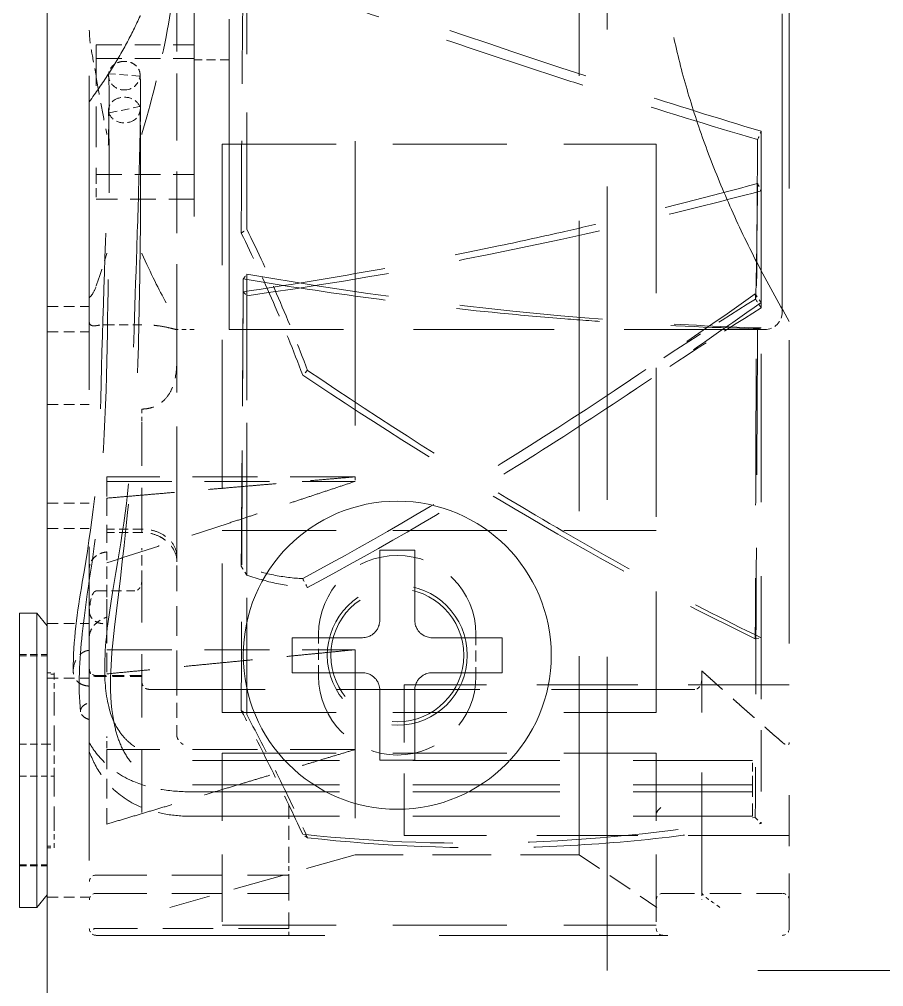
# Model space of a CAD drawing. Header units: millimetres. Extents: x 24 to 1656, y 24 to 1164.
# Drawn here: x 707.84 to 732.54, y 428.6 to 456.23 of the extents above; entities that cross this region are included whole.
import ezdxf

# ---------------------------------------------------------------- set-up
doc = ezdxf.new("R2010")
doc.units = ezdxf.units.MM
doc.header["$LTSCALE"] = 4
doc.linetypes.add('HIDDEN', pattern=[9.525, 6.35, -3.175])
doc.layers.add('가는파선_A3', color=7, linetype='HIDDEN', lineweight=13, true_color=0x008000)
doc.layers.add('굵은실선_A3', color=7, linetype='Continuous', lineweight=18)

msp = doc.modelspace()

# ---------------------------------------------------------------- linework, layer by layer
at = {"layer": '가는파선_A3', "ltscale": 0.352581}
msp.add_line((724.643, 429.066), (724.643, 549.966), dxfattribs=at)
at = {"layer": '가는파선_A3', "ltscale": 0.353018}
msp.add_line((709.843, 548.766), (709.843, 414.266), dxfattribs=at)
at = {"layer": '가는파선_A3', "ltscale": 0.326292}
msp.add_line((723.843, 487.766), (723.843, 432.366), dxfattribs=at)
at = {"layer": '가는파선_A3', "ltscale": 0.341207}
msp.add_line((729.843, 486.066), (729.843, 434.066), dxfattribs=at)
at = {"layer": '가는파선_A3', "ltscale": 0.319602}
msp.add_line((717.443, 477.101), (717.443, 443.161), dxfattribs=at)
at = {"layer": '가는파선_A3', "ltscale": 0.349066}
for p, q in [((712.843, 472.766), (712.843, 447.366)), ((713.843, 447.366), (713.843, 472.766))]:
    msp.add_line(p, q, dxfattribs=at)
at = {"layer": '가는파선_A3', "ltscale": 0.335323}
msp.add_line((729.643, 447.866), (729.643, 472.266), dxfattribs=at)
at = {"layer": '가는파선_A3', "ltscale": 0.049529}
msp.add_line((712.343, 458.449), (712.343, 453.927), dxfattribs=at)
at = {"layer": '가는파선_A3', "ltscale": 0.131213}
for p, q in [((714.343, 450.233), (714.343, 457.94)), ((714.343, 436.371), (714.343, 448.952)), ((714.343, 440.353), (714.343, 448.333))]:
    msp.add_line(p, q, dxfattribs=at)
at = {"layer": '가는파선_A3', "ltscale": 0.028833}
for p, q in [((710.043, 455.495), (712.843, 455.495)), ((710.043, 455.104), (712.843, 455.104)), ((710.043, 451.793), (712.843, 451.793)), ((712.843, 451.086), (710.043, 451.086))]:
    msp.add_line(p, q, dxfattribs=at)
at = {"layer": '가는파선_A3', "ltscale": 0.046038}
msp.add_line((710.043, 455.495), (710.043, 451.793), dxfattribs=at)
at = {"layer": '가는파선_A3', "ltscale": 0.010233}
for p, q in [((713.843, 455.066), (712.843, 455.066)), ((710.043, 451.793), (710.043, 451.086)), ((711.343, 447.505), (710.343, 447.505)), ((711.343, 441.67), (710.343, 441.67)), ((711.343, 441.572), (710.343, 441.572))]:
    msp.add_line(p, q, dxfattribs=at)
at = {"layer": '가는파선_A3', "ltscale": 0.0092}
for p, q in [((711.291, 454.606), (710.395, 454.672)), ((710.406, 453.554), (711.28, 453.735))]:
    msp.add_line(p, q, dxfattribs=at)
at = {"layer": '가는파선_A3', "ltscale": 0.069496}
msp.add_line((712.343, 447.47), (712.343, 453.927), dxfattribs=at)
at = {"layer": '가는파선_A3', "ltscale": 0.128034}
for p, q in [((713.643, 452.663), (726.043, 452.663)), ((713.643, 441.632), (726.043, 441.632)), ((713.643, 436.43), (726.043, 436.43)), ((713.643, 435.268), (726.043, 435.268)), ((713.643, 430.359), (726.043, 430.359))]:
    msp.add_line(p, q, dxfattribs=at)
at = {"layer": '가는파선_A3', "ltscale": 0.167638}
for p, q in [((713.643, 436.43), (713.643, 452.663)), ((726.043, 452.663), (726.043, 436.43))]:
    msp.add_line(p, q, dxfattribs=at)
at = {"layer": '가는파선_A3', "ltscale": 0.003}
for p, q in [((728.875, 448.386), (729.04, 448.138)), ((728.875, 438.535), (729.04, 438.564)), ((728.875, 433.433), (729.04, 433.257))]:
    msp.add_line(p, q, dxfattribs=at)
at = {"layer": '가는파선_A3', "ltscale": 0.0123}
for p, q in [((708.643, 448.027), (709.843, 448.027)), ((708.643, 447.302), (709.843, 447.302)), ((708.643, 445.223), (709.843, 445.223)), ((708.643, 442.41), (709.843, 442.41)), ((708.643, 441.684), (709.843, 441.684)), ((708.643, 438.973), (709.843, 438.973)), ((716.393, 437.466), (716.393, 438.666)), ((720.893, 438.666), (720.893, 437.466)), ((708.643, 437.41), (709.843, 437.41)), ((708.643, 431.16), (709.843, 431.16))]:
    msp.add_line(p, q, dxfattribs=at)
at = {"layer": '가는파선_A3', "ltscale": 0.005134}
msp.add_line((712.843, 447.366), (712.336, 447.366), dxfattribs=at)
at = {"layer": '가는파선_A3', "ltscale": 0.013817}
msp.add_line((712.343, 447.47), (712.343, 447.369), dxfattribs=at)
at = {"layer": '가는파선_A3', "ltscale": 0.070945}
msp.add_line((712.343, 447.369), (712.343, 444.915), dxfattribs=at)
at = {"layer": '가는파선_A3', "ltscale": 0.158}
msp.add_line((729.143, 447.366), (713.843, 447.366), dxfattribs=at)
at = {"layer": '가는파선_A3', "ltscale": 0.00463}
msp.add_line((711.343, 445.096), (711.343, 444.736), dxfattribs=at)
at = {"layer": '가는파선_A3', "ltscale": 0.146159}
msp.add_line((712.343, 440.888), (712.343, 444.915), dxfattribs=at)
at = {"layer": '가는파선_A3', "ltscale": 0.049576}
msp.add_line((711.343, 444.736), (711.343, 441.127), dxfattribs=at)
at = {"layer": '가는파선_A3', "ltscale": 0.073267}
for p, q in [((717.443, 443.161), (710.343, 443.161)), ((710.343, 443.032), (717.443, 443.032)), ((710.343, 438.224), (717.443, 438.224)), ((717.443, 435.374), (710.343, 435.374))]:
    msp.add_line(p, q, dxfattribs=at)
at = {"layer": '가는파선_A3', "ltscale": 0.022033}
for p, q in [((710.343, 443.161), (710.343, 442.552)), ((710.343, 435.374), (710.343, 433.243))]:
    msp.add_line(p, q, dxfattribs=at)
at = {"layer": '가는파선_A3', "ltscale": 0.001597}
msp.add_line((717.443, 443.161), (717.443, 443.032), dxfattribs=at)
at = {"layer": '가는파선_A3', "ltscale": 0.020058}
msp.add_line((710.343, 442.552), (710.343, 441.015), dxfattribs=at)
at = {"layer": '가는파선_A3', "ltscale": 0.013792}
msp.add_line((710.343, 439.726), (710.343, 441.015), dxfattribs=at)
at = {"layer": '가는파선_A3', "ltscale": 0.011512}
msp.add_line((711.343, 440.191), (711.343, 441.127), dxfattribs=at)
at = {"layer": '가는파선_A3', "ltscale": 0.005767}
msp.add_line((712.343, 440.485), (712.343, 440.888), dxfattribs=at)
at = {"layer": '가는파선_A3', "ltscale": 0.033478}
msp.add_line((712.343, 437.346), (712.343, 440.485), dxfattribs=at)
at = {"layer": '가는파선_A3', "ltscale": 0.071232}
msp.add_line((711.343, 433.573), (711.343, 440.191), dxfattribs=at)
at = {"layer": '가는파선_A3', "ltscale": 0.011267}
msp.add_line((710.043, 439.901), (711.143, 439.901), dxfattribs=at)
at = {"layer": '가는파선_A3', "ltscale": 0.027514}
msp.add_line((710.343, 438.966), (710.343, 439.726), dxfattribs=at)
at = {"layer": '가는파선_A3', "ltscale": 0.021731}
msp.add_line((710.343, 438.966), (710.343, 437.533), dxfattribs=at)
at = {"layer": '가는파선_A3', "ltscale": 0.18949}
msp.add_line((717.443, 438.224), (717.443, 432.366), dxfattribs=at)
at = {"layer": '가는파선_A3', "ltscale": 0.008167}
for p, q in [((707.843, 438.086), (708.643, 438.086)), ((707.843, 438.051), (708.643, 438.051)), ((707.843, 435.524), (708.643, 435.524)), ((707.843, 434.609), (708.643, 434.609)), ((707.843, 432.082), (708.643, 432.082)), ((707.843, 432.047), (708.643, 432.047))]:
    msp.add_line(p, q, dxfattribs=at)
at = {"layer": '가는파선_A3', "ltscale": 0.134805}
msp.add_line((727.343, 431.29), (727.343, 437.622), dxfattribs=at)
at = {"layer": '가는파선_A3', "ltscale": 0.001967}
for p, q in [((708.643, 437.566), (708.843, 437.566)), ((708.843, 437.524), (708.643, 437.524)), ((708.643, 435.524), (708.843, 435.524)), ((708.843, 434.609), (708.643, 434.609)), ((708.643, 432.609), (708.843, 432.609)), ((708.643, 432.566), (708.843, 432.566))]:
    msp.add_line(p, q, dxfattribs=at)
at = {"layer": '가는파선_A3', "ltscale": 0.004654}
for p, q in [((708.843, 437.524), (708.843, 437.566)), ((708.843, 432.566), (708.843, 432.609))]:
    msp.add_line(p, q, dxfattribs=at)
at = {"layer": '가는파선_A3', "ltscale": 0.006104}
for p, q in [((708.843, 437.524), (708.843, 436.924)), ((708.843, 433.209), (708.843, 432.609))]:
    msp.add_line(p, q, dxfattribs=at)
at = {"layer": '가는파선_A3', "ltscale": 0.013333}
msp.add_line((711.343, 437.487), (710.043, 437.487), dxfattribs=at)
at = {"layer": '가는파선_A3'}
msp.add_line((710.055, 437.457), (710.055, 437.457), dxfattribs=at)
at = {"layer": '가는파선_A3', "ltscale": 0.013205}
msp.add_line((711.343, 437.457), (710.055, 437.457), dxfattribs=at)
at = {"layer": '가는파선_A3', "ltscale": 0.016763}
msp.add_line((712.343, 437.346), (712.343, 435.782), dxfattribs=at)
at = {"layer": '가는파선_A3', "ltscale": 0.1611}
msp.add_line((727.143, 437.092), (711.543, 437.092), dxfattribs=at)
at = {"layer": '가는파선_A3', "ltscale": 0.069696}
msp.add_line((718.843, 432.916), (718.843, 437.216), dxfattribs=at)
at = {"layer": '가는파선_A3', "ltscale": 0.113567}
for p, q in [((729.843, 437.216), (718.843, 437.216)), ((729.843, 432.916), (718.843, 432.916))]:
    msp.add_line(p, q, dxfattribs=at)
at = {"layer": '가는파선_A3', "ltscale": 0.022624}
for p, q in [((708.843, 436.924), (708.843, 435.524)), ((708.843, 434.609), (708.843, 433.209))]:
    msp.add_line(p, q, dxfattribs=at)
at = {"layer": '가는파선_A3', "ltscale": 0.002748}
msp.add_line((710.343, 435.51), (710.343, 435.744), dxfattribs=at)
at = {"layer": '가는파선_A3', "ltscale": 0.009408}
msp.add_line((708.843, 434.609), (708.843, 435.524), dxfattribs=at)
at = {"layer": '가는파선_A3', "ltscale": 0.002957}
msp.add_line((710.343, 435.51), (710.343, 435.374), dxfattribs=at)
at = {"layer": '가는파선_A3', "ltscale": 0.07591}
for p, q in [((713.643, 435.268), (713.643, 430.066)), ((726.043, 435.268), (726.043, 430.066))]:
    msp.add_line(p, q, dxfattribs=at)
at = {"layer": '가는파선_A3', "ltscale": 0.165234}
for p, q in [((712.793, 435.064), (728.793, 435.064)), ((712.793, 434.366), (728.793, 434.366)), ((712.793, 434.164), (728.793, 434.164)), ((712.793, 433.466), (728.793, 433.466))]:
    msp.add_line(p, q, dxfattribs=at)
at = {"layer": '가는파선_A3', "ltscale": 0.009911}
msp.add_line((728.793, 434.366), (728.793, 435.064), dxfattribs=at)
at = {"layer": '가는파선_A3', "ltscale": 0.014508}
msp.add_line((728.793, 433.466), (728.793, 434.366), dxfattribs=at)
at = {"layer": '가는파선_A3', "ltscale": 0.06158}
msp.add_line((729.843, 430.266), (729.843, 434.066), dxfattribs=at)
at = {"layer": '가는파선_A3', "ltscale": 0.015595}
msp.add_line((715.543, 433.785), (715.543, 432.266), dxfattribs=at)
at = {"layer": '가는파선_A3', "ltscale": 0.002087}
msp.add_line((726.102, 433.644), (726.243, 433.785), dxfattribs=at)
at = {"layer": '가는파선_A3', "ltscale": 0.056841}
msp.add_line((717.443, 432.366), (712.141, 430.866), dxfattribs=at)
at = {"layer": '가는파선_A3', "ltscale": 0.066033}
msp.add_line((723.843, 432.366), (717.443, 432.366), dxfattribs=at)
at = {"layer": '가는파선_A3', "ltscale": 0.027605}
msp.add_line((723.843, 432.366), (726.065, 430.866), dxfattribs=at)
at = {"layer": '가는파선_A3', "ltscale": 0.005048}
msp.add_line((715.543, 432.266), (715.543, 431.789), dxfattribs=at)
at = {"layer": '가는파선_A3', "ltscale": 0.056733}
for p, q in [((710.043, 431.789), (715.543, 431.789)), ((710.043, 431.266), (715.543, 431.266)), ((715.543, 430.266), (710.043, 430.266))]:
    msp.add_line(p, q, dxfattribs=at)
at = {"layer": '가는파선_A3', "ltscale": 0.001134}
msp.add_line((715.543, 431.754), (715.543, 431.789), dxfattribs=at)
at = {"layer": '가는파선_A3', "ltscale": 0.027236}
msp.add_line((715.543, 431.754), (715.543, 430.266), dxfattribs=at)
at = {"layer": '가는파선_A3', "ltscale": 0.035033}
msp.add_line((726.243, 431.266), (729.643, 431.266), dxfattribs=at)
at = {"layer": '가는파선_A3', "ltscale": 0.002031}
msp.add_line((727.343, 431.29), (727.343, 431.084), dxfattribs=at)
at = {"layer": '가는파선_A3', "ltscale": 0.003146}
msp.add_line((715.543, 430.066), (715.543, 430.266), dxfattribs=at)
at = {"layer": '가는파선_A3', "ltscale": 0.257218}
msp.add_line((710.043, 430.066), (729.643, 430.066), dxfattribs=at)
at = {"layer": '가는파선_A3', "ltscale": 0.33902}
msp.add_line((1034.643, 429.066), (724.643, 429.066), dxfattribs=at)
at = {"layer": '가는파선_A3', "ltscale": 0.129753}
msp.add_circle((718.643, 438.066), 2, dxfattribs=at)
at = {"layer": '가는파선_A3', "ltscale": 0.12326}
msp.add_circle((718.643, 438.066), 1.9, dxfattribs=at)
at = {"layer": '가는파선_A3', "ltscale": 0.008016}
msp.add_arc((729.143, 447.866), 0.5, 270, 0, dxfattribs=at)
at = {"layer": '가는파선_A3', "ltscale": 0.072942}
for centre, start, end in [((718.643, 438.666), 0, 180), ((718.643, 437.466), 180, 0)]:
    msp.add_arc(centre, 2.25, start, end, dxfattribs=at)
at = {"layer": '가는파선_A3', "ltscale": 0.003146}
for centre, start, end in [((710.043, 437.687), 180, 270), ((710.043, 431.589), 90, 180), ((710.043, 431.066), 90, 180), ((726.243, 431.066), 90, 180), ((729.643, 431.066), 0, 90), ((710.043, 430.266), 180, 270), ((726.243, 430.266), 180, 270), ((729.643, 430.266), 270, 0)]:
    msp.add_arc(centre, 0.2, start, end, dxfattribs=at)
at = {"layer": '가는파선_A3', "ltscale": 0.002087}
msp.add_arc((726.243, 433.503), 0.2, 135, 180, dxfattribs=at)
at = {"layer": '가는파선_A3', "ltscale": 0.007962}
msp.add_ellipse((710.843, 454.639), major_axis=(-0.448, -0.039), ratio=0.955146, start_param=6.115553, end_param=7.849336, dxfattribs=at)
at = {"layer": '가는파선_A3', "ltscale": 0.006446}
msp.add_ellipse((710.843, 454.639), major_axis=(0.448, 0.039), ratio=0.955146, start_param=4.707743, end_param=6.115553, dxfattribs=at)
at = {"layer": '가는파선_A3', "ltscale": 0.00587}
msp.add_ellipse((710.843, 453.644), major_axis=(-0.45, -0.01), ratio=0.797002, start_param=5.225991, end_param=6.509804, dxfattribs=at)
at = {"layer": '가는파선_A3', "ltscale": 0.008539}
msp.add_ellipse((710.843, 453.644), major_axis=(0.45, 0.01), ratio=0.797002, start_param=0.226619, end_param=2.084399, dxfattribs=at)
at = {"layer": '가는파선_A3', "ltscale": 0.005876}
msp.add_ellipse((710.843, 453.644), major_axis=(0.45, -0.001), ratio=0.830423, start_param=5.245758, end_param=6.529854, dxfattribs=at)
at = {"layer": '가는파선_A3', "ltscale": 0.008545}
msp.add_ellipse((710.843, 453.644), major_axis=(0.45, -0.001), ratio=0.830313, start_param=3.389209, end_param=5.247091, dxfattribs=at)
at = {"layer": '가는파선_A3', "ltscale": 0.003079}
for centre, major_axis, ratio, start_param, end_param in [((726.362, 461.326), (-2.208, -13.722), 0.343754, 0.955846, 0.977983), ((726.362, 460.032), (-5.131, 12.916), 0.068966, 2.260685, 2.282822), ((726.362, 461.048), (2.588, -13.655), 0.330975, 6.281099, 6.303237)]:
    msp.add_ellipse(centre, major_axis=major_axis, ratio=ratio, start_param=start_param, end_param=end_param, dxfattribs=at)
at = {"layer": '가는파선_A3'}
msp.add_ellipse((710.044, 437.664), major_axis=(-0.193, -0.053), ratio=0.972567, start_param=0.000002, end_param=0.000536, dxfattribs=at)
at = {"layer": '가는파선_A3', "ltscale": 0.000313318}
msp.add_ellipse((712.543, 435.782), major_axis=(0.2, 0.001), ratio=0.978228, start_param=3.136085, end_param=3.332166, dxfattribs=at)
at = {"layer": '가는파선_A3', "ltscale": 0.346011}
msp.add_rational_spline([(729.843, 447.6), (722.591, 460.066), (729.843, 472.533)], [1.01107551201, 1.09937148995, 1.01107551201], degree=2, dxfattribs=at)
at = {"layer": '가는파선_A3', "ltscale": 0.138827}
msp.add_rational_spline([(709.843, 466.262), (714.388, 460.066), (709.843, 453.871)], [1.00479622048, 1.02716325963, 1.00479622048], degree=2, dxfattribs=at)
at = {"layer": '가는파선_A3', "ltscale": 0.062299}
for points in [[(711.343, 452.942), (711.344, 452.946), (711.346, 452.951), (711.594, 453.815), (711.843, 454.744), (712.23, 456.708), (712.343, 457.634), (712.343, 458.449)], [(711.343, 449.553), (711.344, 449.55), (711.346, 449.547), (711.594, 448.963), (711.843, 448.489), (712.23, 447.774), (712.343, 447.575), (712.343, 447.47)]]:
    msp.add_open_spline(points, degree=3, knots=[-0.4922515, -0.4922515, -0.4922515, -0.4922515, -0.4908751, -0.4908751, -0.2462525, -0.2462525, 0, 0, 0, 0], dxfattribs=at)
at = {"layer": '가는파선_A3', "ltscale": 0.161421}
for points in [[(714.343, 457.94), (718.016, 456.619), (721.748, 455.345), (725.368, 454.175), (726.581, 453.783), (727.808, 453.4), (729.04, 453.03)], [(714.343, 448.333), (718.016, 448.845), (721.748, 449.551), (725.368, 450.409), (726.581, 450.696), (727.808, 451.002), (729.04, 451.325)], [(714.343, 448.952), (718.016, 448.303), (721.748, 447.848), (725.368, 447.597), (726.581, 447.513), (727.808, 447.452), (729.04, 447.413)]]:
    msp.add_open_spline(points, degree=3, knots=[0.000007, 0.000007, 0.000007, 0.000007, 1.172845, 1.172845, 1.172845, 1.565735, 1.565735, 1.565735, 1.565735], dxfattribs=at)
at = {"layer": '가는파선_A3', "ltscale": 0.128561}
for points in [[(714.243, 457.654), (714.24, 457.482), (714.237, 457.3), (714.234, 457.109), (714.234, 457.065), (714.233, 457.021), (714.233, 456.976), (714.231, 456.825), (714.229, 456.669), (714.227, 456.506), (714.225, 456.298), (714.222, 456.08), (714.22, 455.853), (714.22, 455.824), (714.22, 455.794), (714.219, 455.765), (714.217, 455.535), (714.215, 455.296), (714.213, 455.049), (714.211, 454.865), (714.21, 454.676), (714.208, 454.482), (714.206, 454.234), (714.205, 453.979), (714.203, 453.716), (714.202, 453.582), (714.201, 453.446), (714.2, 453.308), (714.199, 453.157), (714.198, 453.004), (714.198, 452.849), (714.197, 452.724), (714.196, 452.598), (714.195, 452.47), (714.194, 452.188), (714.192, 451.899), (714.191, 451.604), (714.19, 451.316), (714.189, 451.022), (714.187, 450.723), (714.187, 450.627), (714.187, 450.53), (714.186, 450.433), (714.186, 450.33), (714.185, 450.226), (714.185, 450.121)], [(714.243, 448.814), (714.24, 448.402), (714.237, 447.987), (714.234, 447.569), (714.234, 447.474), (714.233, 447.378), (714.233, 447.282), (714.231, 446.959), (714.229, 446.635), (714.227, 446.31), (714.225, 445.891), (714.222, 445.471), (714.22, 445.049), (714.22, 444.995), (714.22, 444.94), (714.219, 444.886), (714.217, 444.462), (714.215, 444.038), (714.213, 443.613), (714.211, 443.297), (714.21, 442.98), (714.208, 442.663), (714.206, 442.258), (714.205, 441.852), (714.203, 441.446), (714.202, 441.239), (714.201, 441.032), (714.2, 440.826), (714.199, 440.6), (714.198, 440.374), (714.198, 440.148), (714.197, 439.966), (714.196, 439.785), (714.195, 439.603), (714.194, 439.203), (714.192, 438.803), (714.191, 438.405), (714.19, 438.018), (714.189, 437.631), (714.187, 437.247), (714.187, 437.124), (714.187, 437.001), (714.186, 436.878), (714.186, 436.747), (714.185, 436.616), (714.185, 436.486)], [(714.243, 448.447), (714.24, 448.105), (714.237, 447.769), (714.234, 447.44), (714.234, 447.365), (714.233, 447.29), (714.233, 447.215), (714.231, 446.963), (714.229, 446.716), (714.227, 446.472), (714.225, 446.159), (714.222, 445.852), (714.22, 445.553), (714.22, 445.515), (714.22, 445.477), (714.219, 445.438), (714.217, 445.14), (714.215, 444.85), (714.213, 444.567), (714.211, 444.357), (714.21, 444.151), (714.208, 443.949), (714.206, 443.691), (714.205, 443.441), (714.203, 443.198), (714.202, 443.074), (714.201, 442.952), (714.2, 442.832), (714.199, 442.701), (714.198, 442.572), (714.198, 442.446), (714.197, 442.344), (714.196, 442.244), (714.195, 442.146), (714.194, 441.929), (714.192, 441.719), (714.191, 441.518), (714.19, 441.323), (714.189, 441.135), (714.187, 440.955), (714.187, 440.897), (714.187, 440.84), (714.186, 440.784), (714.186, 440.724), (714.185, 440.665), (714.185, 440.608)]]:
    msp.add_open_spline(points, degree=3, knots=[0, 0, 0, 0, 0.102801, 0.102801, 0.102801, 0.126379, 0.126379, 0.126379, 0.205728, 0.205728, 0.205728, 0.307942, 0.307942, 0.307942, 0.321123, 0.321123, 0.321123, 0.423691, 0.423691, 0.423691, 0.5, 0.5, 0.5, 0.597791, 0.597791, 0.597791, 0.647652, 0.647652, 0.647652, 0.702196, 0.702196, 0.702196, 0.746152, 0.746152, 0.746152, 0.843098, 0.843098, 0.843098, 0.937528, 0.937528, 0.937528, 0.967779, 0.967779, 0.967779, 1, 1, 1, 1], dxfattribs=at)
at = {"layer": '가는파선_A3', "ltscale": 0.161432}
for points, knots in [([(714.243, 457.654), (715.46, 457.218), (716.681, 456.789), (719.128, 455.944), (720.359, 455.527), (722.202, 454.914), (722.817, 454.712), (723.891, 454.362), (724.349, 454.214), (726.176, 453.627), (727.55, 453.201), (728.941, 452.79)], [0.000003, 0.000003, 0.000003, 0.000003, 0.3888, 0.3888, 0.780441, 0.780441, 0.976683, 0.976683, 1.123058, 1.123058, 1.56088, 1.56088, 1.56088, 1.56088]), ([(714.243, 448.447), (715.46, 448.626), (716.681, 448.826), (719.128, 449.265), (720.359, 449.505), (722.202, 449.894), (722.817, 450.029), (723.891, 450.273), (724.349, 450.379), (726.176, 450.816), (727.55, 451.166), (728.941, 451.538)], [0.000003, 0.000003, 0.000003, 0.000003, 0.388799, 0.388799, 0.780441, 0.780441, 0.976683, 0.976683, 1.123058, 1.123058, 1.56088, 1.56088, 1.56088, 1.56088]), ([(714.243, 448.814), (715.46, 448.608), (716.681, 448.424), (719.128, 448.098), (720.359, 447.956), (722.202, 447.777), (722.817, 447.723), (723.891, 447.638), (724.349, 447.604), (726.176, 447.484), (727.55, 447.423), (728.941, 447.392)], [0.000003, 0.000003, 0.000003, 0.000003, 0.3888, 0.3888, 0.780441, 0.780441, 0.976683, 0.976683, 1.123058, 1.123058, 1.56088, 1.56088, 1.56088, 1.56088])]:
    msp.add_open_spline(points, degree=3, knots=knots, dxfattribs=at)
at = {"layer": '가는파선_A3', "ltscale": 0.0146}
for points, knots in [([(709.843, 455.918), (709.843, 455.915), (709.843, 455.913), (709.844, 455.714), (709.87, 455.521), (709.947, 455.088), (709.998, 454.853), (710.043, 454.566)], [-0.1932386, -0.1932386, -0.1932386, -0.1932386, -0.1921194, -0.1921194, -0.0966175, -0.0966175, -0.000001, -0.000001, -0.000001, -0.000001]), ([(709.843, 448.275), (709.843, 448.275), (709.843, 448.275), (709.844, 448.283), (709.87, 448.3), (709.947, 448.399), (709.998, 448.481), (710.043, 448.619)], [-0.1932387, -0.1932387, -0.1932387, -0.1932387, -0.1921195, -0.1921195, -0.096617, -0.096617, -0.000001, -0.000001, -0.000001, -0.000001])]:
    msp.add_open_spline(points, degree=3, knots=knots, dxfattribs=at)
at = {"layer": '가는파선_A3', "ltscale": 0.00659}
msp.add_open_spline([(710.811, 455.025), (710.757, 455.022), (710.705, 455.01), (710.607, 454.971), (710.563, 454.944), (710.49, 454.881), (710.461, 454.846), (710.415, 454.765), (710.4, 454.719), (710.395, 454.672)], degree=3, knots=[-0.06495932, -0.06495932, -0.06495932, -0.06495932, -0.04872693, -0.04872693, -0.03245802, -0.03245802, -0.01706954, -0.01706954, 0, 0, 0, 0], dxfattribs=at)
at = {"layer": '가는파선_A3', "ltscale": 0.008107}
msp.add_open_spline([(711.291, 454.606), (711.294, 454.636), (711.294, 454.666), (711.284, 454.724), (711.276, 454.753), (711.242, 454.828), (711.21, 454.872), (711.131, 454.942), (711.088, 454.969), (711, 455.005), (710.959, 455.016), (710.881, 455.026), (710.846, 455.027), (710.811, 455.025)], degree=3, knots=[-0.0795496, -0.0795496, -0.0795496, -0.0795496, -0.06879219, -0.06879219, -0.05818316, -0.05818316, -0.03981114, -0.03981114, -0.02353062, -0.02353062, -0.01056182, -0.01056182, -0.000001, -0.000001, -0.000001, -0.000001], dxfattribs=at)
at = {"layer": '가는파선_A3', "ltscale": 0.197655}
msp.add_open_spline([(709.383, 437.622), (709.376, 438.471), (709.501, 439.316), (709.913, 441.741), (710.13, 443.312), (710.205, 447.327), (710.309, 449.805), (710.384, 452.518), (710.396, 453.027), (710.407, 453.721), (710.409, 453.949), (710.407, 454.243), (710.406, 454.336), (710.402, 454.495), (710.398, 454.561), (710.395, 454.6)], degree=3, knots=[0, 0, 0, 0, 0.266312, 0.266312, 0.776268, 0.776268, 1.526778, 1.526778, 1.706587, 1.706587, 1.804442, 1.804442, 1.85657, 1.85657, 1.910637, 1.910637, 1.910637, 1.910637], dxfattribs=at)
at = {"layer": '가는파선_A3', "ltscale": 0.019525}
for points, knots in [([(710.043, 454.566), (710.087, 454.284), (710.136, 454.007), (710.187, 453.736), (710.237, 453.471), (710.288, 453.21), (710.34, 452.957), (710.341, 452.952), (710.342, 452.947), (710.343, 452.942)], [-0.1881075, -0.1881075, -0.1881075, -0.1881075, -0.0932215, -0.0932215, -0.0932215, 0, 0, 0, 0.0018366, 0.0018366, 0.0018366, 0.0018366]), ([(710.043, 448.619), (710.087, 448.755), (710.136, 448.901), (710.187, 449.056), (710.237, 449.209), (710.288, 449.372), (710.34, 449.543), (710.341, 449.547), (710.342, 449.55), (710.343, 449.553)], [-0.1881075, -0.1881075, -0.1881075, -0.1881075, -0.093221, -0.093221, -0.093221, 0, 0, 0, 0.0018366, 0.0018366, 0.0018366, 0.0018366])]:
    msp.add_open_spline(points, degree=3, knots=knots, dxfattribs=at)
at = {"layer": '가는파선_A3', "ltscale": 0.307581}
msp.add_open_spline([(711.292, 454.67), (711.301, 454.564), (711.305, 454.431), (711.31, 454.033), (711.307, 453.736), (711.296, 453.023), (711.286, 452.591), (711.253, 451.362), (711.227, 450.528), (711.143, 447.954), (711.077, 446.152), (711.03, 442.868), (710.756, 441.365), (710.394, 439.181), (710.296, 438.495), (710.276, 437.403), (710.299, 436.992), (710.462, 436.339), (710.564, 436.081), (710.794, 435.761), (710.877, 435.668), (711.108, 435.466), (711.27, 435.368), (711.61, 435.222), (711.79, 435.171), (712.241, 435.083), (712.518, 435.064), (712.793, 435.064)], degree=3, knots=[0, 0, 0, 0, 0.085697, 0.085697, 0.212312, 0.212312, 0.366609, 0.366609, 0.637306, 0.637306, 1.192621, 1.192621, 1.675048, 1.675048, 1.892957, 1.892957, 2.021591, 2.021591, 2.107225, 2.107225, 2.14595, 2.14595, 2.202448, 2.202448, 2.258092, 2.258092, 2.340593, 2.340593, 2.340593, 2.340593], dxfattribs=at)
at = {"layer": '가는파선_A3', "ltscale": 0.195088}
msp.add_open_spline([(709.593, 436.454), (709.517, 437.191), (709.561, 437.937), (709.767, 439.89), (710.007, 441.094), (710.335, 444.508), (710.351, 446.766), (710.398, 449.755), (710.407, 450.608), (710.411, 452.243), (710.407, 453.041), (710.393, 453.634)], degree=3, knots=[0, 0, 0, 0, 0.234925, 0.234925, 0.623078, 0.623078, 1.308272, 1.308272, 1.58893, 1.58893, 1.885839, 1.885839, 1.885839, 1.885839], dxfattribs=at)
at = {"layer": '가는파선_A3', "ltscale": 0.296058}
msp.add_open_spline([(711.293, 453.651), (711.302, 453.248), (711.307, 452.757), (711.311, 451.589), (711.308, 450.885), (711.289, 448.961), (711.267, 447.693), (711.16, 443.892), (710.86, 441.331), (710.452, 437.907), (710.361, 436.916), (710.62, 435.825), (710.672, 435.66), (710.809, 435.343), (710.896, 435.189), (711.077, 434.962), (711.159, 434.879), (711.392, 434.691), (711.558, 434.6), (711.901, 434.47), (712.079, 434.428), (712.435, 434.377), (712.614, 434.366), (712.793, 434.366)], degree=3, knots=[0, 0, 0, 0, 0.198463, 0.198463, 0.440078, 0.440078, 0.840143, 0.840143, 1.630139, 1.630139, 1.938162, 1.938162, 1.993813, 1.993813, 2.050059, 2.050059, 2.086956, 2.086956, 2.143869, 2.143869, 2.198258, 2.198258, 2.251911, 2.251911, 2.251911, 2.251911], dxfattribs=at)
at = {"layer": '가는파선_A3', "ltscale": 0.164347}
for points, knots in [([(728.941, 452.79), (728.938, 452.42), (728.935, 452.039), (728.929, 451.261), (728.926, 450.863), (728.918, 449.644), (728.913, 448.8), (728.905, 447.35), (728.902, 446.76), (728.897, 445.544), (728.894, 444.916), (728.89, 443.808), (728.888, 443.331), (728.884, 442.137), (728.882, 441.416), (728.878, 439.977), (728.876, 439.257), (728.875, 438.535)], [-1.587342, -1.587342, -1.587342, -1.587342, -1.438172, -1.438172, -1.288946, -1.288946, -0.990921, -0.990921, -0.793671, -0.793671, -0.591074, -0.591074, -0.440749, -0.440749, -0.218193, -0.218193, 0, 0, 0, 0]), ([(728.941, 451.538), (728.938, 451.293), (728.935, 451.061), (728.929, 450.623), (728.926, 450.417), (728.918, 449.84), (728.913, 449.51), (728.905, 449.053), (728.902, 448.896), (728.897, 448.627), (728.894, 448.517), (728.89, 448.372), (728.888, 448.325), (728.884, 448.245), (728.882, 448.229), (728.878, 448.261), (728.876, 448.308), (728.875, 448.386)], [-1.587343, -1.587343, -1.587343, -1.587343, -1.438172, -1.438172, -1.288946, -1.288946, -0.99092, -0.99092, -0.79367, -0.79367, -0.591074, -0.591074, -0.440749, -0.440749, -0.218193, -0.218193, 0, 0, 0, 0]), ([(728.941, 447.392), (728.938, 446.899), (728.935, 446.408), (728.929, 445.432), (728.926, 444.947), (728.918, 443.507), (728.913, 442.566), (728.905, 441.037), (728.902, 440.437), (728.897, 439.246), (728.894, 438.655), (728.89, 437.65), (728.888, 437.23), (728.884, 436.207), (728.882, 435.617), (728.878, 434.489), (728.876, 433.95), (728.875, 433.433)], [-1.587343, -1.587343, -1.587343, -1.587343, -1.438172, -1.438172, -1.288946, -1.288946, -0.99092, -0.99092, -0.79367, -0.79367, -0.591074, -0.591074, -0.440749, -0.440749, -0.218193, -0.218193, 0, 0, 0, 0])]:
    msp.add_open_spline(points, degree=3, knots=knots, dxfattribs=at)
at = {"layer": '가는파선_A3', "ltscale": 0.16675}
for points, knots in [([(729.04, 453.03), (729.04, 452.655), (729.04, 452.27), (729.04, 451.481), (729.04, 451.077), (729.04, 449.842), (729.04, 448.986), (729.04, 447.514), (729.04, 446.916), (729.04, 445.062), (729.04, 443.775), (729.04, 441.813), (729.04, 441.163), (729.04, 439.864), (729.04, 439.215), (729.04, 438.564)], [-1.61343, -1.61343, -1.61343, -1.61343, -1.461592, -1.461592, -1.309712, -1.309712, -1.006941, -1.006941, -0.806714, -0.806714, -0.397022, -0.397022, -0.196668, -0.196668, 0, 0, 0, 0]), ([(729.04, 451.325), (729.04, 451.076), (729.04, 450.841), (729.04, 450.396), (729.04, 450.187), (729.04, 449.603), (729.04, 449.268), (729.04, 448.805), (729.04, 448.646), (729.04, 448.238), (729.04, 448.07), (729.04, 447.98), (729.04, 447.977), (729.04, 448.02), (729.04, 448.067), (729.04, 448.138)], [-1.61343, -1.61343, -1.61343, -1.61343, -1.461593, -1.461593, -1.309712, -1.309712, -1.006941, -1.006941, -0.806715, -0.806715, -0.397022, -0.397022, -0.196668, -0.196668, 0, 0, 0, 0])]:
    msp.add_open_spline(points, degree=3, knots=knots, dxfattribs=at)
at = {"layer": '가는파선_A3', "ltscale": 0.003054}
for points in [[(714.185, 450.121), (714.211, 450.139), (714.238, 450.158), (714.29, 450.195), (714.317, 450.214), (714.343, 450.233)], [(714.185, 440.608), (714.211, 440.565), (714.238, 440.523), (714.29, 440.438), (714.317, 440.395), (714.343, 440.353)], [(714.185, 436.486), (714.211, 436.467), (714.238, 436.448), (714.29, 436.409), (714.317, 436.39), (714.343, 436.371)]]:
    msp.add_open_spline(points, degree=3, knots=[0.00003382, 0.00003382, 0.00003382, 0.00003382, 0.01529018, 0.01529018, 0.03056016, 0.03056016, 0.03056016, 0.03056016], dxfattribs=at)
at = {"layer": '가는파선_A3', "ltscale": 0.047498}
for points in [[(715.941, 446.067), (715.676, 446.769), (715.397, 447.461), (715.103, 448.139), (714.812, 448.814), (714.506, 449.475), (714.185, 450.121)], [(715.941, 440.254), (715.676, 440.264), (715.397, 440.299), (715.103, 440.358), (714.812, 440.417), (714.506, 440.501), (714.185, 440.608)], [(715.941, 432.951), (715.676, 433.523), (715.397, 434.105), (715.103, 434.697), (714.812, 435.285), (714.506, 435.882), (714.185, 436.486)]]:
    msp.add_open_spline(points, degree=3, knots=[-0.4606534, -0.4606534, -0.4606534, -0.4606534, -0.2296448, -0.2296448, -0.2296448, 0, 0, 0, 0], dxfattribs=at)
at = {"layer": '가는파선_A3', "ltscale": 0.047195}
for points in [[(714.343, 450.233), (714.66, 449.591), (714.962, 448.934), (715.25, 448.263), (715.541, 447.588), (715.816, 446.901), (716.079, 446.202)], [(714.343, 440.352), (714.66, 440.246), (714.962, 440.164), (715.25, 440.104), (715.541, 440.045), (715.816, 440.009), (716.079, 439.998)], [(714.343, 436.371), (714.66, 435.771), (714.962, 435.178), (715.25, 434.593), (715.541, 434.004), (715.816, 433.424), (716.079, 432.854)]]:
    msp.add_open_spline(points, degree=3, knots=[0, 0, 0, 0, 0.2280885, 0.2280885, 0.2280885, 0.4577757, 0.4577757, 0.4577757, 0.4577757], dxfattribs=at)
at = {"layer": '가는파선_A3', "ltscale": 0.003077}
for points in [[(714.243, 448.814), (714.259, 448.836), (714.276, 448.859), (714.31, 448.905), (714.326, 448.928), (714.343, 448.952)], [(714.243, 448.447), (714.259, 448.428), (714.276, 448.408), (714.31, 448.37), (714.326, 448.351), (714.343, 448.333)]]:
    msp.add_open_spline(points, degree=3, knots=[0.00000277, 0.00000277, 0.00000277, 0.00000277, 0.01538043, 0.01538043, 0.03074843, 0.03074843, 0.03074843, 0.03074843], dxfattribs=at)
at = {"layer": '가는파선_A3', "ltscale": 0.169382}
for points in [[(715.941, 440.254), (718.09, 441.413), (720.254, 442.679), (724.586, 445.415), (726.714, 446.867), (728.875, 448.386)], [(715.941, 446.067), (718.09, 444.625), (720.254, 443.264), (724.586, 440.729), (726.714, 439.572), (728.875, 438.535)], [(715.941, 432.951), (718.09, 432.724), (720.254, 432.649), (724.586, 432.81), (726.714, 433.046), (728.875, 433.433)]]:
    msp.add_open_spline(points, degree=3, knots=[0.000005, 0.000005, 0.000005, 0.000005, 0.818078, 0.818078, 1.636149, 1.636149, 1.636149, 1.636149], dxfattribs=at)
at = {"layer": '가는파선_A3', "ltscale": 0.170054}
for points in [[(716.079, 439.998), (718.239, 441.158), (720.415, 442.428), (723.674, 444.485), (724.743, 445.187), (726.883, 446.634), (727.962, 447.379), (729.04, 448.138)], [(716.079, 446.202), (718.239, 444.738), (720.415, 443.356), (723.674, 441.427), (724.743, 440.816), (726.883, 439.646), (727.962, 439.089), (729.04, 438.564)], [(716.079, 432.854), (718.239, 432.61), (720.415, 432.52), (723.674, 432.623), (724.743, 432.696), (726.883, 432.919), (727.962, 433.069), (729.04, 433.257)]]:
    msp.add_open_spline(points, degree=3, knots=[0.000005, 0.000005, 0.000005, 0.000005, 0.823988, 0.823988, 1.234515, 1.234515, 1.647972, 1.647972, 1.647972, 1.647972], dxfattribs=at)
at = {"layer": '가는파선_A3', "ltscale": 0.048934}
msp.add_open_spline([(728.882, 448.239), (727.61, 447.445), (726.34, 446.622), (725.071, 445.772)], degree=3, dxfattribs=at)
at = {"layer": '가는파선_A3', "ltscale": 0.003413}
msp.add_open_spline([(729.04, 447.985), (728.988, 448.069), (728.934, 448.154), (728.881, 448.239)], degree=3, dxfattribs=at)
at = {"layer": '가는파선_A3', "ltscale": 0.048831}
msp.add_open_spline([(729.04, 447.985), (727.771, 447.192), (726.503, 446.371), (725.238, 445.523)], degree=3, dxfattribs=at)
at = {"layer": '가는파선_A3', "ltscale": 0.012766}
msp.add_open_spline([(710.043, 447.478), (709.992, 447.468), (709.957, 447.472), (709.909, 447.48), (709.888, 447.491), (709.852, 447.522), (709.843, 447.547), (709.843, 447.574), (709.843, 447.575), (709.843, 447.575)], degree=3, knots=[-0.1146197, -0.1146197, -0.1146197, -0.1146197, -0.094552, -0.094552, -0.0568269, -0.0568269, 0, 0, 0.0011106, 0.0011106, 0.0011106, 0.0011106], dxfattribs=at)
at = {"layer": '가는파선_A3', "ltscale": 0.003744}
msp.add_open_spline([(710.343, 447.505), (710.314, 447.505), (710.285, 447.504), (710.257, 447.503), (710.226, 447.501), (710.197, 447.499), (710.17, 447.496), (710.125, 447.492), (710.082, 447.486), (710.043, 447.478)], degree=3, knots=[-0.043929, -0.043929, -0.043929, -0.043929, -0.03303899, -0.03303899, -0.03303899, -0.02070377, -0.02070377, -0.02070377, -0.000001, -0.000001, -0.000001, -0.000001], dxfattribs=at)
at = {"layer": '가는파선_A3', "ltscale": 0.02653}
msp.add_open_spline([(712.343, 447.369), (712.343, 447.364), (712.325, 447.367), (712.233, 447.39), (712.164, 447.408), (711.992, 447.445), (711.893, 447.464), (711.718, 447.486), (711.644, 447.493), (711.526, 447.501), (711.489, 447.502), (711.415, 447.505), (711.379, 447.505), (711.343, 447.505)], degree=3, knots=[-0.1905322, -0.1905322, -0.1905322, -0.1905322, -0.1432695, -0.1432695, -0.0950588, -0.0950588, -0.0495516, -0.0495516, -0.0225916, -0.0225916, -0.0109077, -0.0109077, 0, 0, 0, 0], dxfattribs=at)
at = {"layer": '가는파선_A3', "ltscale": 0.021243}
msp.add_open_spline([(712.343, 446.518), (712.343, 446.46), (712.342, 446.404), (712.328, 446.118), (712.294, 445.898), (712.171, 445.605), (712.119, 445.513), (711.987, 445.35), (711.906, 445.28), (711.754, 445.188), (711.676, 445.153), (711.511, 445.107), (711.424, 445.096), (711.343, 445.096)], degree=3, knots=[-0.6009265, -0.6009265, -0.6009265, -0.6009265, -0.5834629, -0.5834629, -0.5116701, -0.5116701, -0.4798429, -0.4798429, -0.4480157, -0.4480157, -0.4237181, -0.4237181, -0.3994205, -0.3994205, -0.3994205, -0.3994205], dxfattribs=at)
at = {"layer": '가는파선_A3', "ltscale": 0.003022}
for points in [[(716.079, 446.202), (716.033, 446.157), (715.987, 446.112), (715.941, 446.067)], [(716.079, 439.998), (716.033, 440.083), (715.987, 440.169), (715.941, 440.254)], [(716.079, 432.854), (716.033, 432.887), (715.987, 432.919), (715.941, 432.951)]]:
    msp.add_open_spline(points, degree=3, dxfattribs=at)
at = {"layer": '가는파선_A3', "ltscale": 0.076533}
for points, weights in [([(710.343, 442.552), (714.034, 442.867), (717.443, 443.161)], [1.00032215981, 1.00098146122, 1.00024688163]), ([(710.343, 433.243), (714.034, 434.346), (717.443, 435.374)], [1.00032215902, 1.00098146078, 1.00024688153])]:
    msp.add_rational_spline(points, weights, degree=2, dxfattribs=at)
at = {"layer": '가는파선_A3', "ltscale": 0.077434}
for points, weights in [([(717.443, 443.032), (714.074, 441.909), (710.343, 440.705)], [1.00032059662, 1.00125968925, 1.00040901129]), ([(717.443, 438.224), (714.074, 437.891), (710.343, 437.533)], [1.0003206302, 1.00125983531, 1.0004092696])]:
    msp.add_rational_spline(points, weights, degree=2, dxfattribs=at)
at = {"layer": '가는파선_A3', "ltscale": 0.01786}
msp.add_open_spline([(712.343, 440.888), (712.343, 440.992), (712.315, 441.099), (712.202, 441.297), (712.119, 441.391), (711.922, 441.529), (711.816, 441.582), (711.606, 441.646), (711.501, 441.664), (711.379, 441.669), (711.361, 441.67), (711.343, 441.67)], degree=3, knots=[0, 0, 0, 0, 0.0510732, 0.0510732, 0.0983331, 0.0983331, 0.1360809, 0.1360809, 0.1674196, 0.1674196, 0.1728099, 0.1728099, 0.1728099, 0.1728099], dxfattribs=at)
at = {"layer": '가는파선_A3', "ltscale": 0.018257}
msp.add_open_spline([(712.343, 440.758), (712.343, 440.867), (712.313, 440.981), (712.192, 441.19), (712.106, 441.288), (711.948, 441.401), (711.898, 441.431), (711.752, 441.502), (711.646, 441.538), (711.473, 441.567), (711.408, 441.572), (711.343, 441.572)], degree=3, knots=[0, 0, 0, 0, 0.0541568, 0.0541568, 0.1035294, 0.1035294, 0.1233062, 0.1233062, 0.1573526, 0.1573526, 0.17675, 0.17675, 0.17675, 0.17675], dxfattribs=at)
at = {"layer": '가는파선_A3', "ltscale": 0.008249}
msp.add_open_spline([(710.343, 441.015), (710.324, 441.013), (710.306, 441.011), (710.287, 441.008), (710.226, 440.996), (710.16, 440.974), (710.043, 440.91), (709.991, 440.868), (709.91, 440.776), (709.879, 440.722), (709.849, 440.629), (709.843, 440.591), (709.843, 440.555)], degree=3, knots=[0.31733555, 0.31733555, 0.31733555, 0.31733555, 0.32304745, 0.32304745, 0.32304745, 0.34220632, 0.34220632, 0.36136519, 0.36136519, 0.38139821, 0.38139821, 0.39512989, 0.39512989, 0.39512989, 0.39512989], dxfattribs=at)
at = {"layer": '가는파선_A3', "ltscale": 0.004112}
msp.add_open_spline([(711.343, 440.191), (711.343, 440.158), (711.338, 440.122), (711.319, 440.052), (711.304, 440.019), (711.269, 439.967), (711.249, 439.944), (711.212, 439.92), (711.199, 439.913), (711.172, 439.904), (711.158, 439.901), (711.143, 439.901)], degree=3, knots=[-0.11562142, -0.11562142, -0.11562142, -0.11562142, -0.1047237, -0.1047237, -0.09382598, -0.09382598, -0.0851062, -0.0851062, -0.08074632, -0.08074632, -0.07638643, -0.07638643, -0.07638643, -0.07638643], dxfattribs=at)
at = {"layer": '가는파선_A3', "ltscale": 0.00802}
msp.add_open_spline([(709.843, 439.181), (709.843, 439.184), (709.843, 439.187), (709.843, 439.413), (709.865, 439.587), (709.911, 439.744), (709.928, 439.794), (709.964, 439.851), (709.976, 439.867), (709.999, 439.886), (710.008, 439.893), (710.026, 439.9), (710.034, 439.901), (710.043, 439.901)], degree=3, knots=[-0.2046575, -0.2046575, -0.2046575, -0.2046575, -0.2038209, -0.2038209, -0.13688, -0.13688, -0.1174238, -0.1174238, -0.109777, -0.109777, -0.1053801, -0.1053801, -0.1019104, -0.1019104, -0.1019104, -0.1019104], dxfattribs=at)
at = {"layer": '가는파선_A3', "ltscale": 0.009158}
for points in [[(709.843, 439.324), (709.843, 439.306), (709.844, 439.288), (709.856, 439.221), (709.877, 439.171), (709.944, 439.084), (709.989, 439.047), (710.087, 438.996), (710.145, 438.977), (710.253, 438.963), (710.298, 438.962), (710.343, 438.966)], [(709.843, 438.601), (709.843, 438.619), (709.844, 438.636), (709.856, 438.706), (709.877, 438.764), (709.944, 438.876), (709.989, 438.93), (710.087, 439.02), (710.145, 439.063), (710.253, 439.12), (710.298, 439.139), (710.343, 439.153)]]:
    msp.add_open_spline(points, degree=3, knots=[0.07208224, 0.07208224, 0.07208224, 0.07208224, 0.0793322, 0.0793322, 0.10129348, 0.10129348, 0.12325475, 0.12325475, 0.14396458, 0.14396458, 0.15775775, 0.15775775, 0.15775775, 0.15775775], dxfattribs=at)
at = {"layer": '가는파선_A3', "ltscale": 0.069135}
msp.add_open_spline([(729.04, 438.564), (729.04, 437.776), (729.04, 437.013), (729.04, 435.736), (729.04, 435.212), (729.04, 434.205), (729.04, 433.722), (729.04, 433.257)], degree=3, knots=[-0.6699356, -0.6699356, -0.6699356, -0.6699356, -0.3970215, -0.3970215, -0.1966678, -0.1966678, 0, 0, 0, 0], dxfattribs=at)
at = {"layer": '가는파선_A3', "ltscale": 0.015931}
msp.add_open_spline([(709.843, 437.186), (709.792, 437.186), (709.742, 437.193), (709.643, 437.222), (709.596, 437.245), (709.506, 437.31), (709.467, 437.354), (709.404, 437.465), (709.386, 437.533), (709.38, 437.679), (709.393, 437.758), (709.449, 437.914), (709.493, 437.988), (709.574, 438.081), (709.606, 438.111), (709.669, 438.154), (709.699, 438.171), (709.731, 438.182)], degree=3, knots=[-0.1426065, -0.1426065, -0.1426065, -0.1426065, -0.1288684, -0.1288684, -0.1138948, -0.1138948, -0.095518, -0.095518, -0.0730853, -0.0730853, -0.0489765, -0.0489765, -0.0236358, -0.0236358, -0.0102542, -0.0102542, -0.000001, -0.000001, -0.000001, -0.000001], dxfattribs=at)
at = {"layer": '가는파선_A3', "ltscale": 0.001086}
msp.add_open_spline([(709.731, 438.182), (709.749, 438.189), (709.768, 438.194), (709.805, 438.201), (709.824, 438.203), (709.843, 438.203)], degree=3, knots=[-0.01149857, -0.01149857, -0.01149857, -0.01149857, -0.00565953, -0.00565953, -0.000001, -0.000001, -0.000001, -0.000001], dxfattribs=at)
at = {"layer": '가는파선_A3', "ltscale": 0.000526896}
msp.add_open_spline([(709.851, 437.611), (709.846, 437.63), (709.843, 437.649), (709.843, 437.669)], degree=3, dxfattribs=at)
at = {"layer": '가는파선_A3', "ltscale": 0.002835}
msp.add_open_spline([(710.055, 437.457), (710.033, 437.457), (710.01, 437.46), (709.966, 437.474), (709.945, 437.486), (709.908, 437.514), (709.891, 437.531), (709.866, 437.569), (709.857, 437.59), (709.851, 437.611)], degree=3, knots=[0, 0, 0, 0, 0.0071431, 0.0071431, 0.01429696, 0.01429696, 0.02139811, 0.02139811, 0.02828567, 0.02828567, 0.02828567, 0.02828567], dxfattribs=at)
at = {"layer": '가는파선_A3', "ltscale": 0.031671}
msp.add_rational_spline([(727.343, 437.622), (728.443, 436.627), (729.643, 435.582)], [1.04719205907, 1.03188765421, 1.01569412879], degree=2, dxfattribs=at)
at = {"layer": '가는파선_A3', "ltscale": 0.003698}
msp.add_open_spline([(727.343, 437.358), (727.343, 437.322), (727.336, 437.28), (727.314, 437.217), (727.296, 437.184), (727.26, 437.14), (727.235, 437.12), (727.192, 437.099), (727.165, 437.092), (727.143, 437.092)], degree=3, knots=[0.1041991, 0.1041991, 0.1041991, 0.1041991, 0.11496042, 0.11496042, 0.12429046, 0.12429046, 0.1321236, 0.1321236, 0.13886867, 0.13886867, 0.13886867, 0.13886867], dxfattribs=at)
at = {"layer": '가는파선_A3', "ltscale": 0.003303}
msp.add_open_spline([(711.543, 437.092), (711.53, 437.092), (711.517, 437.094), (711.491, 437.101), (711.478, 437.106), (711.442, 437.125), (711.42, 437.143), (711.383, 437.186), (711.368, 437.209), (711.349, 437.254), (711.344, 437.276), (711.343, 437.299), (711.343, 437.302), (711.343, 437.304)], degree=3, knots=[-0.12689035, -0.12689035, -0.12689035, -0.12689035, -0.12291019, -0.12291019, -0.11884002, -0.11884002, -0.11056428, -0.11056428, -0.1025646, -0.1025646, -0.09551543, -0.09551543, -0.09467342, -0.09467342, -0.09467342, -0.09467342], dxfattribs=at)
at = {"layer": '가는파선_A3', "ltscale": 0.010471}
msp.add_open_spline([(709.843, 436.229), (709.788, 436.246), (709.739, 436.269), (709.7, 436.297), (709.66, 436.325), (709.63, 436.357), (709.612, 436.392), (709.595, 436.426), (709.589, 436.461), (709.594, 436.496), (709.6, 436.529), (709.615, 436.562), (709.641, 436.592), (709.665, 436.62), (709.697, 436.646), (709.736, 436.667), (709.768, 436.685), (709.804, 436.699), (709.843, 436.711)], degree=3, knots=[0, 0, 0, 0, 0.0187367, 0.0187367, 0.0187367, 0.0377394, 0.0377394, 0.0377394, 0.0560707, 0.0560707, 0.0560707, 0.0733826, 0.0733826, 0.0733826, 0.0895009, 0.0895009, 0.0895009, 0.1025553, 0.1025553, 0.1025553, 0.1025553], dxfattribs=at)
at = {"layer": '가는파선_A3', "ltscale": 0.003446}
msp.add_open_spline([(712.347, 435.744), (712.348, 435.738), (712.349, 435.733), (712.357, 435.707), (712.365, 435.687), (712.389, 435.643), (712.406, 435.62), (712.442, 435.58), (712.46, 435.563), (712.5, 435.533), (712.52, 435.52), (712.542, 435.51), (712.542, 435.51), (712.543, 435.51)], degree=3, knots=[0.04788295, 0.04788295, 0.04788295, 0.04788295, 0.05005204, 0.05005204, 0.05802846, 0.05802846, 0.06868771, 0.06868771, 0.07893556, 0.07893556, 0.08968534, 0.08968534, 0.09003243, 0.09003243, 0.09003243, 0.09003243], dxfattribs=at)
at = {"layer": '가는파선_A3', "ltscale": 0.035688}
msp.add_open_spline([(712.793, 434.164), (712.504, 434.164), (712.213, 434.183), (711.649, 434.275), (711.372, 434.348), (710.938, 434.53), (710.77, 434.62), (710.366, 434.897), (710.146, 435.115), (709.927, 435.426), (709.884, 435.496), (709.843, 435.567)], degree=3, knots=[0, 0, 0, 0, 0.0868374, 0.0868374, 0.1715941, 0.1715941, 0.2287495, 0.2287495, 0.3201948, 0.3201948, 0.3454265, 0.3454265, 0.3454265, 0.3454265], dxfattribs=at)
at = {"layer": '가는파선_A3', "ltscale": 0.003533}
msp.add_open_spline([(729.643, 435.582), (729.644, 435.581), (729.645, 435.58), (729.671, 435.558), (729.696, 435.539), (729.732, 435.521), (729.744, 435.516), (729.766, 435.508), (729.777, 435.506), (729.795, 435.506), (729.804, 435.507), (729.818, 435.513), (729.824, 435.517), (729.839, 435.534), (729.843, 435.551), (729.843, 435.571)], degree=3, knots=[-0.08759258, -0.08759258, -0.08759258, -0.08759258, -0.08719995, -0.08719995, -0.07816857, -0.07816857, -0.07426538, -0.07426538, -0.0703622, -0.0703622, -0.0665318, -0.0665318, -0.06270139, -0.06270139, -0.05390659, -0.05390659, -0.05390659, -0.05390659], dxfattribs=at)
at = {"layer": '가는파선_A3', "ltscale": 0.039174}
msp.add_open_spline([(712.793, 433.466), (712.537, 433.466), (712.281, 433.484), (711.799, 433.567), (711.571, 433.628), (711.035, 433.844), (710.734, 434.038), (710.299, 434.47), (710.138, 434.696), (709.947, 435.057), (709.891, 435.185), (709.843, 435.315)], degree=3, knots=[0, 0, 0, 0, 0.0766406, 0.0766406, 0.1467818, 0.1467818, 0.2514161, 0.2514161, 0.335269, 0.335269, 0.3787749, 0.3787749, 0.3787749, 0.3787749], dxfattribs=at)
at = {"layer": '가는파선_A3', "ltscale": 0.003769}
msp.add_open_spline([(727.543, 431.09), (727.529, 431.1), (727.514, 431.111), (727.474, 431.142), (727.449, 431.163), (727.409, 431.199), (727.391, 431.217), (727.362, 431.25), (727.352, 431.265), (727.344, 431.282), (727.343, 431.286), (727.343, 431.29)], degree=3, knots=[0.07302033, 0.07302033, 0.07302033, 0.07302033, 0.07806148, 0.07806148, 0.08750078, 0.08750078, 0.09613031, 0.09613031, 0.10475984, 0.10475984, 0.10874734, 0.10874734, 0.10874734, 0.10874734], dxfattribs=at)
at = {"layer": '가는파선_A3', "ltscale": 0.003914}
msp.add_open_spline([(727.861, 430.866), (727.755, 430.941), (727.649, 431.015), (727.543, 431.09)], degree=3, dxfattribs=at)
at = {"layer": '가는파선_A3', "ltscale": 0.002085}
msp.add_open_spline([(710.043, 430.266), (710.026, 430.266), (710.007, 430.264), (709.971, 430.252), (709.955, 430.243), (709.926, 430.224), (709.911, 430.212), (709.887, 430.188), (709.878, 430.177), (709.87, 430.165)], degree=3, knots=[-0.05213014, -0.05213014, -0.05213014, -0.05213014, -0.04692919, -0.04692919, -0.04172823, -0.04172823, -0.03647939, -0.03647939, -0.03207784, -0.03207784, -0.03207784, -0.03207784], dxfattribs=at)
at = {"layer": '굵은실선_A3'}
for p, q in [((708.643, 413.066), (708.643, 550.866)), ((718.143, 439.066), (718.143, 441.066)), ((718.143, 441.066), (719.143, 441.066)), ((719.143, 441.066), (719.143, 439.066)), ((707.843, 430.866), (707.843, 439.266)), ((707.843, 439.266), (708.343, 439.266)), ((708.343, 430.866), (708.343, 439.266)), ((708.643, 438.906), (708.343, 439.266)), ((715.643, 438.566), (715.643, 437.566)), ((715.643, 438.566), (717.643, 438.566)), ((719.643, 438.566), (721.643, 438.566)), ((721.643, 438.566), (721.643, 437.566)), ((717.643, 437.566), (715.643, 437.566)), ((721.643, 437.566), (719.643, 437.566)), ((718.143, 435.066), (718.143, 437.066)), ((719.143, 437.066), (719.143, 435.066)), ((719.143, 435.066), (718.143, 435.066)), ((708.643, 431.226), (708.343, 430.866)), ((707.843, 430.866), (708.343, 430.866))]:
    msp.add_line(p, q, dxfattribs=at)
msp.add_circle((718.643, 438.066), 4.4, dxfattribs=at)
for points in [[(718.143, 439.066), (718.143, 439.041), (718.141, 439.015), (718.13, 438.946), (718.117, 438.902), (718.084, 438.829), (718.067, 438.799), (718.027, 438.745), (718.006, 438.721), (717.958, 438.677), (717.932, 438.657), (717.872, 438.62), (717.838, 438.604), (717.752, 438.576), (717.7, 438.567), (717.646, 438.566), (717.645, 438.566), (717.643, 438.566)], [(719.643, 438.566), (719.618, 438.566), (719.592, 438.568), (719.522, 438.579), (719.479, 438.592), (719.406, 438.625), (719.375, 438.643), (719.321, 438.682), (719.297, 438.704), (719.254, 438.751), (719.234, 438.777), (719.197, 438.837), (719.181, 438.872), (719.152, 438.957), (719.144, 439.009), (719.143, 439.063), (719.143, 439.065), (719.143, 439.066)], [(717.643, 437.566), (717.668, 437.566), (717.694, 437.565), (717.764, 437.554), (717.807, 437.541), (717.88, 437.508), (717.911, 437.49), (717.965, 437.451), (717.988, 437.429), (718.032, 437.382), (718.052, 437.356), (718.089, 437.296), (718.105, 437.261), (718.134, 437.176), (718.142, 437.124), (718.143, 437.07), (718.143, 437.068), (718.143, 437.066)], [(719.143, 437.066), (719.143, 437.092), (719.145, 437.117), (719.156, 437.187), (719.169, 437.231), (719.202, 437.304), (719.219, 437.334), (719.259, 437.388), (719.28, 437.412), (719.328, 437.456), (719.354, 437.476), (719.414, 437.512), (719.448, 437.529), (719.534, 437.557), (719.586, 437.566), (719.64, 437.566), (719.641, 437.566), (719.643, 437.566)]]:
    msp.add_open_spline(points, degree=3, knots=[-0.1994332, -0.1994332, -0.1994332, -0.1994332, -0.19164586, -0.19164586, -0.17799426, -0.17799426, -0.16750014, -0.16750014, -0.1579054, -0.1579054, -0.14809949, -0.14809949, -0.13671142, -0.13671142, -0.12083143, -0.12083143, -0.12032463, -0.12032463, -0.12032463, -0.12032463], dxfattribs=at)

doc.saveas('drawing.dxf')
